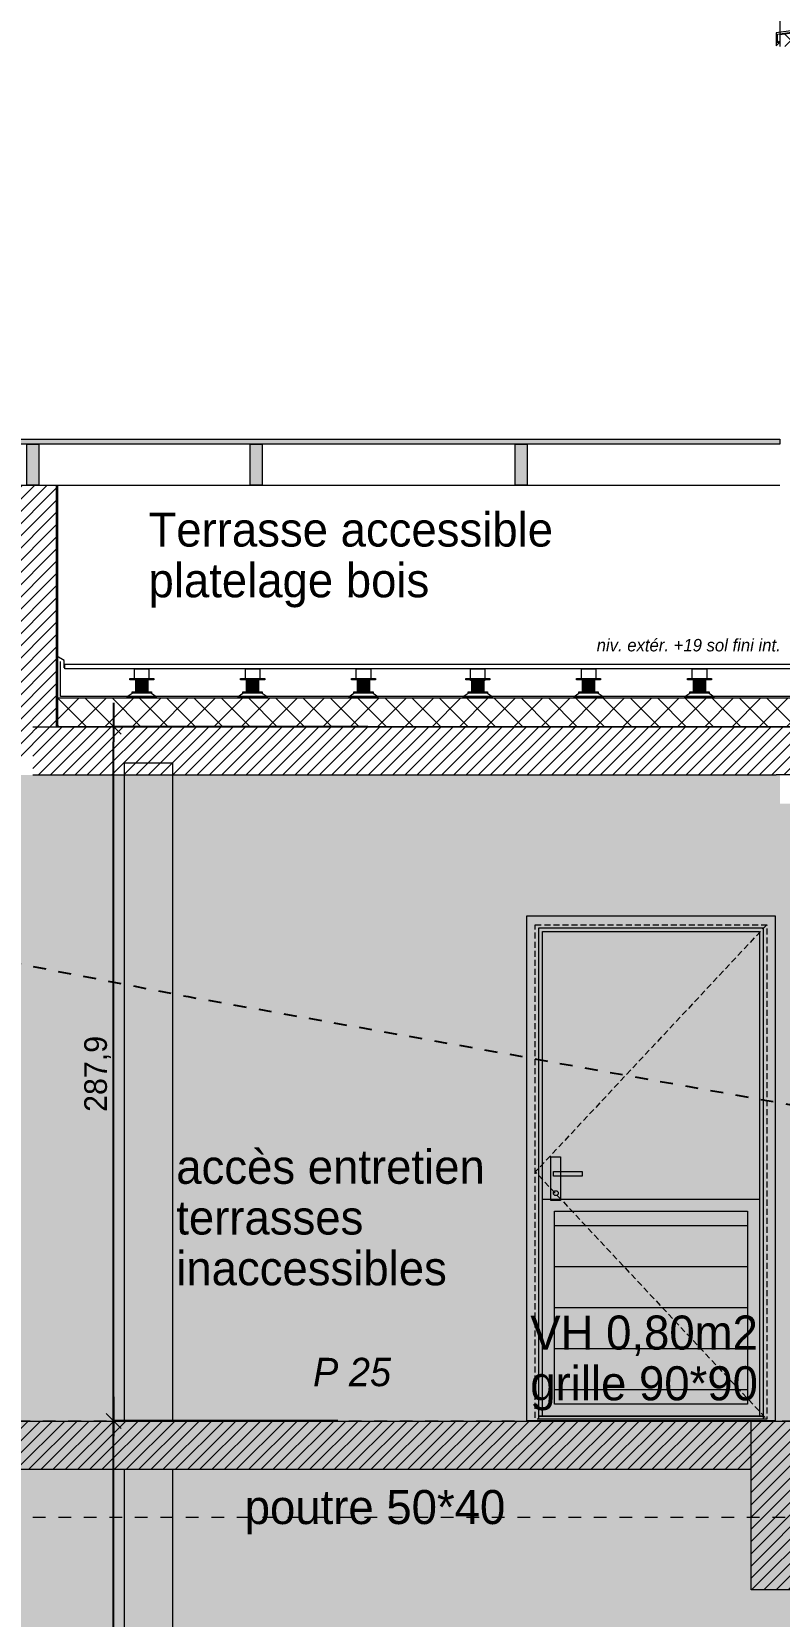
# Model space of a CAD drawing. Header units: centimetres. Extents: x -6341 to 23117, y -10090 to 8065.
# Drawn here: x 8108 to 8418, y -6361 to -5704 of the extents above; entities that cross this region are included whole.
import ezdxf

# ---------------------------------------------------------------- set-up
doc = ezdxf.new("R2010")
doc.units = ezdxf.units.CM
doc.header["$LTSCALE"] = 12.7
doc.header["$PDMODE"] = 1
doc.header["$PDSIZE"] = -2
for name, pattern in [('Style de ligne -14', [0.295276, 0.19685, -0.098425]), ('VW-01', [0.83312, 0.41656, -0.41656]), ('VW-02', [1.3887, 0.97214, -0.41656])]:
    doc.linetypes.add(name, pattern=pattern)
doc.layers.get('0').update_dxf_attribs({"lineweight": 5})
for name, color, linetype, lineweight in [('B BATI-murs', 7, 'Continuous', 35), ('B Général', 7, 'Continuous', 5), ('C ANNOTATIONS-cotation', 7, 'Continuous', 5), ('C ANNOTATIONS-prestations', 7, 'Continuous', 5), ('C ANNOTATIONS-texte', 7, 'Continuous', 5), ('Général', 7, 'Continuous', 5)]:
    doc.layers.add(name, color=color, linetype=linetype, lineweight=lineweight)
doc.styles.add('Arial', font='arial.ttf')
doc.styles.add('Eurostile', font='')
doc.styles.add('Eurostile (italic)', font='')
doc.styles.get('Eurostile').set_extended_font_data('Eurostile')
doc.styles.get('Eurostile (italic)').set_extended_font_data('Eurostile', italic=True)
doc.dimstyles.new('100é', dxfattribs={"dimtxt": 30.30306, "dimasz": 6.232178, "dimexe": 0, "dimexo": 25, "dimgap": 1, "dimtad": 1, "dimdec": 1, "dimtxsty": 'Arial', "dimblk": 'VW_SLASH', "dimblk1": 'VW_SLASH', "dimblk2": 'VW_SLASH', "dimcen": 0, "dimdle": 10, "dimse1": 1, "dimse2": 1, "dimazin": 0, "dimtfac": 1, "dimtdec": 1, "dimtix": 1, "dimtmove": 0, "dimatfit": 0, "dimldrblk": 'VW_FILLEDARROW', "dimfxl": 1, "dimfrac": 2, "dimtolj": 1, "dimarcsym": 0})
pattern_1 = [(45, (0, 0), (2.4253472, -2.6458333), [])]
pattern_2 = [(45, (0, 0), (-5.656854, 5.656854), []), (135, (0, 0), (5.656854, 5.656854), [])]

# ---------------------------------------------------------------- blocks, each defined once
blk = doc.blocks.new('F 220 All. fixe Coupe (2D)')
at = {"layer": 'B Général', "linetype": 'Continuous', "lineweight": 5, "true_color": 0x808080}
h = blk.add_hatch(dxfattribs=at)
h.set_pattern_fill('02_ISOLANT', color=8, style=0, pattern_type=2)
h.set_pattern_definition(pattern_2)
h.paths.add_polyline_path([(-116.7, 17), (-89.7, 17), (-89.7, 8), (-106.7, 8), (-106.7, 9), (-116.7, 9)])
at = {"layer": 'B Général', "linetype": 'Continuous', "lineweight": 0}
for points in [[(-89.7, 9), (-89.8, 9), (-89.8, 7.6), (-106.6, 7.6), (-106.6, 9.1), (-116.7, 9.1), (-116.7, 9), (-106.7, 9), (-106.7, 7.5), (-89.7, 7.5)], [(-66.85, -8.15), (-61.85, -9.49), (-66.85, -10.83)]]:
    blk.add_hatch(color=7, dxfattribs=at).paths.add_polyline_path(points)
at = {"layer": 'B Général', "linetype": 'Continuous', "lineweight": 5}
h = blk.add_hatch(dxfattribs=at)
h.set_pattern_fill('50_BETON', style=0, pattern_type=2)
h.set_pattern_definition(pattern_1)
h.paths.add_polyline_path([(-116.7, -7), (-106.7, -7), (-106.7, 9), (-116.7, 9)])
at = {"layer": 'B Général', "linetype": 'Continuous', "lineweight": 5, "true_color": 0x808080}
h = blk.add_hatch(dxfattribs=at)
h.set_pattern_fill('02_ISOLANT', color=8, style=0, pattern_type=2)
h.set_pattern_definition(pattern_2)
h.paths.add_polyline_path([(-116.7, -15), (-116.7, -7), (-110.7, -7), (-110.7, -15)])
at = {"layer": 'B Général', "linetype": 'Continuous', "lineweight": 0, "true_color": 0xeeeeee}
for points in [[(-90.4, -15.1), (28.33, -15.1), (28.33, -15.6), (-90.4, -15.6)], [(-90.4, -17.1), (28.33, -17.1), (28.33, -16.6), (-90.4, -16.6)], [(35.26, -13.43), (119.37, -13.43), (119.37, -13.93), (35.26, -13.93)], [(35.26, -15.43), (119.37, -15.43), (119.37, -14.93), (35.26, -14.93)]]:
    blk.add_hatch(color=7, dxfattribs=at).paths.add_polyline_path(points)
at = {"layer": 'Général', "linetype": 'Continuous', "lineweight": 5, "true_color": 0x808080}
h = blk.add_hatch(dxfattribs=at)
h.set_pattern_fill('02_ISOLANT', color=8, style=0, pattern_type=2)
h.set_pattern_definition(pattern_2)
h.paths.add_polyline_path([(140.27, 9), (134.3, 9), (135.41, 17), (140.27, 17)])
at = {"layer": 'Général', "linetype": 'Continuous', "lineweight": 5}
h = blk.add_hatch(dxfattribs=at)
h.set_pattern_fill('50_BETON', style=0, pattern_type=2)
h.set_pattern_definition(pattern_1)
h.paths.add_polyline_path([(140.27, -7), (130.27, -7), (130.26, -3), (132.86, -1.5), (134.3, 9), (140.27, 9)])
at = {"layer": 'Général', "linetype": 'Continuous', "lineweight": 5, "true_color": 0x808080}
h = blk.add_hatch(dxfattribs=at)
h.set_pattern_fill('02_ISOLANT', color=8, style=0, pattern_type=2)
h.set_pattern_definition(pattern_2)
h.paths.add_polyline_path([(140.27, -15), (130.27, -15), (130.27, -7), (140.27, -7)])
at = {"layer": 'B Général', "color": 7, "linetype": 'VW-02', "lineweight": 5}
for p, q in [((-99.45, -1.75), (-97.45, -1.75)), ((-98.45, -0.75), (-98.45, -2.75))]:
    blk.add_line(p, q, dxfattribs=at)
at = {"layer": 'B Général', "color": 7, "linetype": 'Continuous', "lineweight": 13}
blk.add_line((-110.7, -7), (-110.7, -17), dxfattribs=at)
at = {"layer": 'B Général', "color": 7, "linetype": 'Continuous', "lineweight": 5}
blk.add_line((-98.55, -9.49), (-61.85, -9.49), dxfattribs=at)
at = {"layer": 'B Général', "color": 7, "linetype": 'Continuous', "lineweight": 13, "flags": 128}
for points in [[(-116.7, 17), (-89.7, 17), (-89.7, 8), (-106.7, 8), (-106.7, 9), (-116.7, 9)], [(-116.7, -7), (-106.7, -7), (-106.7, 9), (-116.7, 9)]]:
    blk.add_lwpolyline(points, dxfattribs=at)
for points in [[(129.79, -2.89), (129.06, -7), (128.6, -7), (129.41, -2.44), (131.9, -1), (134.59, 18.5), (139.92, 18.5), (138.67, 17.31), (137.98, 17.35), (138.67, 18), (135.05, 18), (132.4, -1.27)], [(-116.7, -15), (-116.7, -7), (-110.7, -7), (-110.7, -15)], [(-110.7, -11), (-110.7, -7), (-106.7, -7), (-106.7, -11)], [(-116.7, -17), (-116.7, -15), (-110.7, -15), (-110.7, -17)]]:
    blk.add_lwpolyline(points, close=True, dxfattribs=at)
at = {"layer": 'B Général', "color": 7, "linetype": 'Continuous', "lineweight": 5, "flags": 128}
for points in [[(-89.7, 9), (-89.8, 9), (-89.8, 7.6), (-106.6, 7.6), (-106.6, 9.1), (-116.7, 9.1), (-116.7, 9), (-106.7, 9), (-106.7, 7.5), (-89.7, 7.5), (-89.7, 9)], [(-95.31, -12.6), (26.36, -12.6), (26.36, -19.6), (-95.31, -19.6)]]:
    blk.add_lwpolyline(points, close=True, dxfattribs=at)
at = {"layer": 'B Général', "color": 7, "linetype": 'Continuous', "lineweight": 25, "flags": 128}
blk.add_lwpolyline([(-106.7, -10), (-106.7, 7), (-89.7, 7), (-89.7, -10)], close=True, dxfattribs=at)
at = {"layer": 'B Général', "linetype": 'Continuous', "lineweight": 5, "flags": 128}
blk.add_lwpolyline([(-90.2, -17), (-110.7, -17), (-110.7, -11), (-90.2, -11)], close=True, dxfattribs=at)
at = {"layer": 'B Général', "lineweight": 5, "flags": 128}
for points in [[(-98.8, -11), (-91.87, -11), (-91.87, -17), (-98.8, -17)], [(-88.43, -15.1), (-88.43, -12.6), (-95.31, -12.6), (-95.31, -19.6), (-88.43, -19.6), (-88.43, -17.1), (-90.4, -17.1), (-90.4, -15.1)], [(26.36, -15.1), (26.36, -12.6), (33.24, -12.6), (33.24, -19.6), (26.36, -19.6), (26.36, -17.1), (28.33, -17.1), (28.33, -15.1)], [(37.24, -13.43), (37.24, -12), (30.36, -12), (30.36, -17), (37.24, -17), (37.24, -15.43), (35.26, -15.43), (35.26, -13.43)], [(117.39, -13.43), (117.39, -12), (124.27, -12), (124.27, -17), (117.39, -17), (117.39, -15.43), (119.37, -15.43), (119.37, -13.43)], [(124.27, -17), (130.27, -17), (130.27, -7), (127.86, -7), (126.27, -11), (124.27, -12)], [(-90.4, -15.1), (28.33, -15.1), (28.33, -15.6), (-90.4, -15.6)], [(-90.4, -17.1), (28.33, -17.1), (28.33, -16.6), (-90.4, -16.6)], [(35.26, -13.43), (119.37, -13.43), (119.37, -13.93), (35.26, -13.93)], [(35.26, -15.43), (119.37, -15.43), (119.37, -14.93), (35.26, -14.93)]]:
    blk.add_lwpolyline(points, close=True, dxfattribs=at)
at = {"layer": 'B Général', "color": 7, "linetype": 'VW-01', "lineweight": 5, "flags": 128}
blk.add_lwpolyline([(-66.85, -8.15), (-61.85, -9.49), (-66.85, -10.83)], close=True, dxfattribs=at)
at = {"layer": 'B Général', "linetype": 'Continuous', "lineweight": 5}
blk.add_open_spline([(-105.23, -5.59), (-104.2, -7.39), (-100.62, -9.48), (-96.47, -9.5), (-92.87, -7.45), (-90.78, -3.87), (-90.76, 0.28), (-92.81, 3.88), (-96.39, 5.98), (-100.54, 6), (-104.14, 3.94), (-106.23, 0.36), (-106.26, -3.79), (-105.23, -5.59)], degree=2, dxfattribs=at)
at = {"layer": 'Général', "color": 7, "linetype": 'Continuous', "lineweight": 5}
for p, q in [((-89.7, 17), (135.41, 17)), ((37.24, -12), (117.39, -12)), ((117.39, -17), (37.24, -17)), ((137.4, -15), (130.27, -15)), ((140.27, -17), (130.27, -17))]:
    blk.add_line(p, q, dxfattribs=at)
at = {"layer": 'Général', "color": 7, "linetype": 'Continuous', "lineweight": 5, "flags": 128}
for points in [[(140.27, 9), (134.3, 9), (135.41, 17), (140.27, 17)], [(140.27, -7), (130.27, -7), (130.26, -3), (132.86, -1.5), (134.3, 9), (140.27, 9)], [(140.27, -15), (130.27, -15), (130.27, -7), (140.27, -7)]]:
    blk.add_lwpolyline(points, dxfattribs=at)
blk = doc.blocks.new('PP 93.204_PF 1_2h_Elevation')
at = {"layer": 'B Général', "color": 7, "linetype": 'Continuous', "lineweight": 13, "flags": 128}
for points in [[(-51.5, 104.75), (51.5, 104.75), (51.5, -104.75), (-51.5, -104.75)], [(-45, 98.25), (45, 98.25), (45, -102.75), (-45, -102.75)]]:
    blk.add_lwpolyline(points, close=True, dxfattribs=at)
at = {"layer": 'B Général', "linetype": 'Style de ligne -14', "lineweight": 5, "flags": 128}
blk.add_lwpolyline([(-48, 101.05), (48, 101.05), (48, -103.95), (-48, -103.95)], close=True, dxfattribs=at)
blk.add_lwpolyline([(48, 101.05), (-48, -1.45), (48, -103.95)], dxfattribs=at)
at = {"layer": 'B Général', "color": 7, "linetype": 'Continuous', "lineweight": 5, "flags": 128}
for points in [[(-46.5, 99.75), (46.5, 99.75), (46.5, -102.75), (-46.5, -102.75)], [(-46.5, -102.75), (46.5, -102.75), (46.5, -103.95), (-46.5, -103.95)]]:
    blk.add_lwpolyline(points, close=True, dxfattribs=at)
at = {"layer": 'B Général', "flags": 128}
for points in [[(-41.5, 4.75), (-37.5, 4.75), (-37.5, -13.25), (-41.5, -13.25)], [(-40.5, -1.25), (-28.5, -1.25), (-28.5, -3.25), (-40.5, -3.25)]]:
    blk.add_lwpolyline(points, close=True, dxfattribs=at)
at = {"layer": 'B Général'}
blk.add_circle((-39.5, -10.25), 1, dxfattribs=at)
blk = doc.blocks.new('Groupe-264-1')
at = {"layer": 'B Général', "linetype": 'Continuous', "lineweight": 5, "true_color": 0x444444}
h = blk.add_hatch(dxfattribs=at)
h.set_pattern_fill('BARDAGE BOIS-2', color=250, angle=90, style=0, pattern_type=2)
h.set_pattern_definition([(180, (8364.984, -6233.368), (1e-15, 17), [])])
h.paths.add_polyline_path([(8324.98, -6193.37), (8404.98, -6193.37), (8404.98, -6273.37), (8324.98, -6273.37)])
at = {"layer": 'B Général', "color": 7, "linetype": 'Continuous', "lineweight": 5, "flags": 128}
for points in [[(8319.98, -6188.37), (8409.98, -6188.37), (8409.98, -6278.37), (8319.98, -6278.37)], [(8324.98, -6193.37), (8404.98, -6193.37), (8404.98, -6273.37), (8324.98, -6273.37)]]:
    blk.add_lwpolyline(points, close=True, dxfattribs=at)
at = {"layer": 'B Général', "color": 7}
blk.add_blockref('PP 93.204_PF 1_2h_Elevation', (8364.98, -6175.62), dxfattribs=at)
at = {"layer": 'C ANNOTATIONS-texte', "color": 7, "insert": (8224.77, -6254.17), "char_height": 11.765, "attachment_point": 1, "line_spacing_factor": 0.894142, "style": 'Eurostile (italic)'}
blk.add_mtext('P 25', dxfattribs=at)
blk = doc.blocks.new('Groupe-528-1')
at = {"layer": 'B BATI-murs', "linetype": 'Continuous', "lineweight": 0}
for points in [[(8288.09, -5972.44), (8298.09, -5972.44), (8298.09, -5972.94), (8288.09, -5972.94)], [(8290.59, -5972.94), (8295.59, -5972.94), (8295.59, -5977.94), (8290.59, -5977.94)], [(8287.09, -5979.94), (8299.09, -5979.94), (8299.09, -5980.44), (8287.09, -5980.44)], [(8289.09, -5977.94), (8297.09, -5977.94), (8297.09, -5978.44), (8289.09, -5978.44)]]:
    blk.add_hatch(color=7, dxfattribs=at).paths.add_polyline_path(points)
at = {"layer": 'B BATI-murs', "color": 7, "linetype": 'Continuous', "lineweight": 13}
for p, q in [((8287.09, -5979.94), (8289.09, -5978.44)), ((8297.09, -5978.44), (8299.09, -5979.94))]:
    blk.add_line(p, q, dxfattribs=at)
at = {"layer": 'B BATI-murs', "color": 7, "linetype": 'Continuous', "lineweight": 13, "flags": 128}
for points in [[(8288.09, -5972.44), (8298.09, -5972.44), (8298.09, -5972.94), (8288.09, -5972.94)], [(8290.59, -5972.94), (8295.59, -5972.94), (8295.59, -5977.94), (8290.59, -5977.94)], [(8287.09, -5979.94), (8299.09, -5979.94), (8299.09, -5980.44), (8287.09, -5980.44)], [(8289.09, -5977.94), (8297.09, -5977.94), (8297.09, -5978.44), (8289.09, -5978.44)]]:
    blk.add_lwpolyline(points, close=True, dxfattribs=at)
blk = doc.blocks.new('Groupe-530-1')
at = {"layer": 'B BATI-murs', "linetype": 'Continuous', "lineweight": 0}
for points in [[(8380.09, -5972.44), (8390.09, -5972.44), (8390.09, -5972.94), (8380.09, -5972.94)], [(8382.59, -5972.94), (8387.59, -5972.94), (8387.59, -5977.94), (8382.59, -5977.94)], [(8379.09, -5979.94), (8391.09, -5979.94), (8391.09, -5980.44), (8379.09, -5980.44)], [(8381.09, -5977.94), (8389.09, -5977.94), (8389.09, -5978.44), (8381.09, -5978.44)]]:
    blk.add_hatch(color=7, dxfattribs=at).paths.add_polyline_path(points)
at = {"layer": 'B BATI-murs', "color": 7, "linetype": 'Continuous', "lineweight": 13}
for p, q in [((8379.09, -5979.94), (8381.09, -5978.44)), ((8389.09, -5978.44), (8391.09, -5979.94))]:
    blk.add_line(p, q, dxfattribs=at)
at = {"layer": 'B BATI-murs', "color": 7, "linetype": 'Continuous', "lineweight": 13, "flags": 128}
for points in [[(8380.09, -5972.44), (8390.09, -5972.44), (8390.09, -5972.94), (8380.09, -5972.94)], [(8382.59, -5972.94), (8387.59, -5972.94), (8387.59, -5977.94), (8382.59, -5977.94)], [(8379.09, -5979.94), (8391.09, -5979.94), (8391.09, -5980.44), (8379.09, -5980.44)], [(8381.09, -5977.94), (8389.09, -5977.94), (8389.09, -5978.44), (8381.09, -5978.44)]]:
    blk.add_lwpolyline(points, close=True, dxfattribs=at)
blk = doc.blocks.new('Groupe-531-1')
at = {"layer": 'B BATI-murs', "linetype": 'Continuous', "lineweight": 0}
for points in [[(8334.09, -5972.44), (8344.09, -5972.44), (8344.09, -5972.94), (8334.09, -5972.94)], [(8336.59, -5972.94), (8341.59, -5972.94), (8341.59, -5977.94), (8336.59, -5977.94)], [(8333.09, -5979.94), (8345.09, -5979.94), (8345.09, -5980.44), (8333.09, -5980.44)], [(8335.09, -5977.94), (8343.09, -5977.94), (8343.09, -5978.44), (8335.09, -5978.44)]]:
    blk.add_hatch(color=7, dxfattribs=at).paths.add_polyline_path(points)
at = {"layer": 'B BATI-murs', "color": 7, "linetype": 'Continuous', "lineweight": 13}
for p, q in [((8333.09, -5979.94), (8335.09, -5978.44)), ((8343.09, -5978.44), (8345.09, -5979.94))]:
    blk.add_line(p, q, dxfattribs=at)
at = {"layer": 'B BATI-murs', "color": 7, "linetype": 'Continuous', "lineweight": 13, "flags": 128}
for points in [[(8334.09, -5972.44), (8344.09, -5972.44), (8344.09, -5972.94), (8334.09, -5972.94)], [(8336.59, -5972.94), (8341.59, -5972.94), (8341.59, -5977.94), (8336.59, -5977.94)], [(8333.09, -5979.94), (8345.09, -5979.94), (8345.09, -5980.44), (8333.09, -5980.44)], [(8335.09, -5977.94), (8343.09, -5977.94), (8343.09, -5978.44), (8335.09, -5978.44)]]:
    blk.add_lwpolyline(points, close=True, dxfattribs=at)
blk = doc.blocks.new('Groupe-532-1')
at = {"layer": 'B BATI-murs', "linetype": 'Continuous', "lineweight": 0}
for points in [[(8240.69, -5972.44), (8250.69, -5972.44), (8250.69, -5972.94), (8240.69, -5972.94)], [(8243.19, -5972.94), (8248.19, -5972.94), (8248.19, -5977.94), (8243.19, -5977.94)], [(8239.69, -5979.94), (8251.69, -5979.94), (8251.69, -5980.44), (8239.69, -5980.44)], [(8241.69, -5977.94), (8249.69, -5977.94), (8249.69, -5978.44), (8241.69, -5978.44)]]:
    blk.add_hatch(color=7, dxfattribs=at).paths.add_polyline_path(points)
at = {"layer": 'B BATI-murs', "color": 7, "linetype": 'Continuous', "lineweight": 13}
for p, q in [((8239.69, -5979.94), (8241.69, -5978.44)), ((8249.69, -5978.44), (8251.69, -5979.94))]:
    blk.add_line(p, q, dxfattribs=at)
at = {"layer": 'B BATI-murs', "color": 7, "linetype": 'Continuous', "lineweight": 13, "flags": 128}
for points in [[(8240.69, -5972.44), (8250.69, -5972.44), (8250.69, -5972.94), (8240.69, -5972.94)], [(8243.19, -5972.94), (8248.19, -5972.94), (8248.19, -5977.94), (8243.19, -5977.94)], [(8239.69, -5979.94), (8251.69, -5979.94), (8251.69, -5980.44), (8239.69, -5980.44)], [(8241.69, -5977.94), (8249.69, -5977.94), (8249.69, -5978.44), (8241.69, -5978.44)]]:
    blk.add_lwpolyline(points, close=True, dxfattribs=at)
blk = doc.blocks.new('Groupe-533-1')
at = {"layer": 'B BATI-murs', "linetype": 'Continuous', "lineweight": 0}
for points in [[(8194.69, -5972.44), (8204.69, -5972.44), (8204.69, -5972.94), (8194.69, -5972.94)], [(8197.19, -5972.94), (8202.19, -5972.94), (8202.19, -5977.94), (8197.19, -5977.94)], [(8193.69, -5979.94), (8205.69, -5979.94), (8205.69, -5980.44), (8193.69, -5980.44)], [(8195.69, -5977.94), (8203.69, -5977.94), (8203.69, -5978.44), (8195.69, -5978.44)]]:
    blk.add_hatch(color=7, dxfattribs=at).paths.add_polyline_path(points)
at = {"layer": 'B BATI-murs', "color": 7, "linetype": 'Continuous', "lineweight": 13}
for p, q in [((8193.69, -5979.94), (8195.69, -5978.44)), ((8203.69, -5978.44), (8205.69, -5979.94))]:
    blk.add_line(p, q, dxfattribs=at)
at = {"layer": 'B BATI-murs', "color": 7, "linetype": 'Continuous', "lineweight": 13, "flags": 128}
for points in [[(8194.69, -5972.44), (8204.69, -5972.44), (8204.69, -5972.94), (8194.69, -5972.94)], [(8197.19, -5972.94), (8202.19, -5972.94), (8202.19, -5977.94), (8197.19, -5977.94)], [(8193.69, -5979.94), (8205.69, -5979.94), (8205.69, -5980.44), (8193.69, -5980.44)], [(8195.69, -5977.94), (8203.69, -5977.94), (8203.69, -5978.44), (8195.69, -5978.44)]]:
    blk.add_lwpolyline(points, close=True, dxfattribs=at)
blk = doc.blocks.new('Groupe-534-1')
at = {"layer": 'B BATI-murs', "linetype": 'Continuous', "lineweight": 0}
for points in [[(8148.69, -5972.44), (8158.69, -5972.44), (8158.69, -5972.94), (8148.69, -5972.94)], [(8151.19, -5972.94), (8156.19, -5972.94), (8156.19, -5977.94), (8151.19, -5977.94)], [(8147.69, -5979.94), (8159.69, -5979.94), (8159.69, -5980.44), (8147.69, -5980.44)], [(8149.69, -5977.94), (8157.69, -5977.94), (8157.69, -5978.44), (8149.69, -5978.44)]]:
    blk.add_hatch(color=7, dxfattribs=at).paths.add_polyline_path(points)
at = {"layer": 'B BATI-murs', "color": 7, "linetype": 'Continuous', "lineweight": 13}
for p, q in [((8147.69, -5979.94), (8149.69, -5978.44)), ((8157.69, -5978.44), (8159.69, -5979.94))]:
    blk.add_line(p, q, dxfattribs=at)
at = {"layer": 'B BATI-murs', "color": 7, "linetype": 'Continuous', "lineweight": 13, "flags": 128}
for points in [[(8148.69, -5972.44), (8158.69, -5972.44), (8158.69, -5972.94), (8148.69, -5972.94)], [(8151.19, -5972.94), (8156.19, -5972.94), (8156.19, -5977.94), (8151.19, -5977.94)], [(8147.69, -5979.94), (8159.69, -5979.94), (8159.69, -5980.44), (8147.69, -5980.44)], [(8149.69, -5977.94), (8157.69, -5977.94), (8157.69, -5978.44), (8149.69, -5978.44)]]:
    blk.add_lwpolyline(points, close=True, dxfattribs=at)
blk = doc.blocks.new('Groupe-535-1')
at = {"layer": 'B Général', "linetype": 'Continuous', "lineweight": 5, "true_color": 0x808080}
h = blk.add_hatch(dxfattribs=at)
h.set_pattern_fill('02_ISOLANT', color=8, style=0, pattern_type=2)
h.set_pattern_definition(pattern_2)
h.paths.add_polyline_path([(8118.49, -5980.44), (8437, -5980.44), (8437, -5992.44), (8118.49, -5992.44)])
at = {"layer": 'B Général', "lineweight": 13, "flags": 128}
blk.add_lwpolyline([(8121.48, -5968.02), (8121.48, -5965.02), (8118.48, -5963.12), (8118.49, -5960.02)], dxfattribs=at)
at = {"layer": 'B Général', "color": 150, "lineweight": 18, "true_color": 0x007fff, "flags": 128}
blk.add_lwpolyline([(8441.57, -5965.4), (8437.6, -5979.94), (8119.99, -5979.94), (8119.99, -5965.44)], dxfattribs=at)
at = {"layer": 'B Général', "color": 7, "linetype": 'Continuous', "lineweight": 5, "flags": 128}
blk.add_lwpolyline([(8118.49, -5980.44), (8437, -5980.44), (8437, -5992.44), (8118.49, -5992.44)], close=True, dxfattribs=at)
at = {"layer": 'Général', "color": 7, "linetype": 'Continuous', "lineweight": 5, "flags": 128}
for points in [[(8121.84, -5966.44), (8440.51, -5966.44), (8440.51, -5968.44), (8121.84, -5968.44)], [(8150.69, -5968.44), (8156.69, -5968.44), (8156.69, -5972.7), (8150.69, -5972.7)], [(8196.69, -5968.44), (8202.69, -5968.44), (8202.69, -5972.7), (8196.69, -5972.7)], [(8242.69, -5968.44), (8248.69, -5968.44), (8248.69, -5972.7), (8242.69, -5972.7)], [(8290.09, -5968.44), (8296.09, -5968.44), (8296.09, -5973.27), (8290.09, -5973.27)], [(8336.09, -5968.44), (8342.09, -5968.44), (8342.09, -5972.7), (8336.09, -5972.7)], [(8382.09, -5968.44), (8388.09, -5968.44), (8388.09, -5972.7), (8382.09, -5972.7)]]:
    blk.add_lwpolyline(points, close=True, dxfattribs=at)
at = {"layer": 'Général', "color": 7}
for name in ['Groupe-534-1', 'Groupe-533-1', 'Groupe-532-1', 'Groupe-528-1', 'Groupe-531-1', 'Groupe-530-1']:
    blk.add_blockref(name, (0, 0), dxfattribs=at)
at = {"layer": 'C ANNOTATIONS-prestations', "color": 7, "insert": (8342.45, -5956.01), "char_height": 5.1766, "attachment_point": 1, "line_spacing_factor": 0.894142, "style": 'Eurostile (italic)'}
blk.add_mtext('niv. extér. +19 sol fini int.', dxfattribs=at)
blk = doc.blocks.new('Groupe-539-1')
at = {"layer": 'B Général', "linetype": 'Continuous', "lineweight": 0, "true_color": 0x808080}
blk.add_hatch(color=8, dxfattribs=at).paths.add_polyline_path([(7758.48, -5873.21), (8418.49, -5873.21), (8418.49, -5875.21), (7758.48, -5875.21)])
at = {"layer": 'B Général', "linetype": 'Continuous', "lineweight": 0, "true_color": 0xaaaaaa}
for points in [[(7758.65, -5875.21), (7763.65, -5875.21), (7763.65, -5892.21), (7758.65, -5892.21)], [(7868.64, -5875.21), (7873.64, -5875.21), (7873.64, -5892.21), (7868.64, -5892.21)], [(7978.63, -5875.21), (7983.63, -5875.21), (7983.63, -5892.21), (7978.63, -5892.21)], [(8105.98, -5875.21), (8110.98, -5875.21), (8110.98, -5892.21), (8105.98, -5892.21)], [(8198.62, -5875.21), (8203.62, -5875.21), (8203.62, -5892.21), (8198.62, -5892.21)], [(8308.61, -5875.21), (8313.61, -5875.21), (8313.61, -5892.21), (8308.61, -5892.21)]]:
    blk.add_hatch(color=253, dxfattribs=at).paths.add_polyline_path(points)
at = {"layer": 'B Général', "color": 7, "linetype": 'Continuous', "lineweight": 5, "flags": 128}
for points in [[(7758.48, -5873.21), (8418.49, -5873.21), (8418.49, -5875.21), (7758.48, -5875.21)], [(7758.65, -5875.21), (7763.65, -5875.21), (7763.65, -5892.21), (7758.65, -5892.21)], [(7868.64, -5875.21), (7873.64, -5875.21), (7873.64, -5892.21), (7868.64, -5892.21)], [(7978.63, -5875.21), (7983.63, -5875.21), (7983.63, -5892.21), (7978.63, -5892.21)], [(8105.98, -5875.21), (8110.98, -5875.21), (8110.98, -5892.21), (8105.98, -5892.21)], [(8198.62, -5875.21), (8203.62, -5875.21), (8203.62, -5892.21), (8198.62, -5892.21)], [(8308.61, -5875.21), (8313.61, -5875.21), (8313.61, -5892.21), (8308.61, -5892.21)]]:
    blk.add_lwpolyline(points, close=True, dxfattribs=at)
blk = doc.blocks.new('VW_SLASH')
at = {"color": 0, "linetype": 'ByBlock', "lineweight": -2}
blk.add_line((1.6, 0), (-1, 0), dxfattribs=at)
at = {"color": 0, "linetype": 'VW-01', "lineweight": 20, "flags": 128}
blk.add_lwpolyline([(0.5, 0.5), (-0.5, -0.5)], dxfattribs=at)
blk = doc.blocks.new('*D1224')
at = {"layer": 'C ANNOTATIONS-cotation', "color": 0, "linetype": 'Continuous', "lineweight": -2, "transparency": 16777216}
for p, q in [((8247.48, -5992.44), (8142, -5992.44)), ((8142, -6274.14), (8142, -5998.67)), ((8235, -6280.37), (8142, -6280.37))]:
    blk.add_line(p, q, dxfattribs=at)
at = {"layer": 'Defpoints', "color": 0, "transparency": 16777216}
for p in [(8142, -5992.44), (8272.48, -5992.44), (8260, -6280.37)]:
    blk.add_point(p, dxfattribs=at)
at = {"layer": 'C ANNOTATIONS-cotation', "color": 0, "lineweight": -2, "transparency": 16777216, "xscale": 6.232177734375, "yscale": 6.232177734375, "zscale": 6.232177734375}
for p, rotation in [((8142, -5992.44), 90), ((8142, -6280.37), 270)]:
    blk.add_blockref('VW_SLASH', p, dxfattribs=dict(at, rotation=rotation))
at = {"layer": 'C ANNOTATIONS-cotation', "color": 0, "lineweight": 5, "transparency": 16777216, "insert": (8135.4, -6136.41), "char_height": 9.412, "attachment_point": 5, "rotation": 90, "style": 'Eurostile'}
blk.add_mtext('\\A1;287,9', dxfattribs=at)
blk = doc.blocks.new('VW_FILLEDARROW')
at = {"linetype": 'Continuous', "lineweight": 0}
blk.add_hatch(color=0, dxfattribs=at).paths.add_polyline_path([(-1.6, 0.43), (0, 0), (-1.6, -0.43)])
at = {"color": 0, "linetype": 'VW-01', "lineweight": 5, "flags": 128}
blk.add_lwpolyline([(-1.6, 0.43), (0, 0), (-1.6, -0.43)], close=True, dxfattribs=at)
blk = doc.blocks.new('*D1225')
at = {"layer": 'C ANNOTATIONS-cotation', "color": 0, "linetype": 'Continuous', "lineweight": -2, "transparency": 16777216}
for p, q in [((8235, -6280.37), (8142, -6280.37)), ((8142, -6581.14), (8142, -6286.6)), ((8187, -6587.37), (8142, -6587.37))]:
    blk.add_line(p, q, dxfattribs=at)
at = {"layer": 'Defpoints', "color": 0, "transparency": 16777216}
for p in [(8142, -6280.37), (8260, -6280.37), (8212, -6587.37)]:
    blk.add_point(p, dxfattribs=at)
at = {"layer": 'C ANNOTATIONS-cotation', "color": 0, "lineweight": -2, "transparency": 16777216, "xscale": 6.232177734375, "yscale": 6.232177734375, "zscale": 6.232177734375}
for p, rotation in [((8142, -6280.37), 90), ((8142, -6587.37), 270)]:
    blk.add_blockref('VW_SLASH', p, dxfattribs=dict(at, rotation=rotation))
at = {"layer": 'C ANNOTATIONS-cotation', "color": 0, "lineweight": 5, "transparency": 16777216, "insert": (8136.29, -6433.87), "char_height": 9.412, "attachment_point": 5, "rotation": 90, "style": 'Eurostile'}
blk.add_mtext('\\A1;307', dxfattribs=at)

msp = doc.modelspace()

# ---------------------------------------------------------------- hatches: boundary and pattern name
at = {"layer": 'B Général', "linetype": 'Continuous', "lineweight": 0, "true_color": 0xbbbbbb}
msp.add_hatch(color=9, dxfattribs=at).paths.add_polyline_path([(8418.48, -6024.37), (8418.48, -6012.44), (7604.48, -6012.44), (7604.48, -5727.37), (5020.97, -5727.37), (5020.97, -6587.37), (7066.16, -6587.37), (7066.81, -6887.37), (11940.45, -6887.37), (11940.45, -6578.37), (11450.34, -6578.37), (11450.34, -6610.37), (11432.34, -6610.37), (11432.34, -6319.37), (9040.48, -6319.37), (9040.48, -6024.37)])
at = {"layer": 'B Général', "linetype": 'Continuous', "lineweight": 5}
h = msp.add_hatch(dxfattribs=at)
h.set_pattern_fill('50_BETON', style=0, pattern_type=2)
h.set_pattern_definition(pattern_1)
h.paths.add_polyline_path([(8098.48, -6012.44), (8118.48, -5992.44), (8118.48, -5892.21), (8098.48, -5892.21)])
h = msp.add_hatch(dxfattribs=at)
h.set_pattern_fill('50_BETON', style=0, pattern_type=2)
h.set_pattern_definition(pattern_1)
h.paths.add_polyline_path([(8424.98, -6012.44), (8424.98, -5992.44), (8108.48, -5992.44), (8108.48, -6012.44)])
h = msp.add_hatch(dxfattribs=at)
h.set_pattern_fill('50_BETON', style=0, pattern_type=2)
h.set_pattern_definition(pattern_1)
h.paths.add_polyline_path([(5020.96, -6280.36), (5020.96, -6300.36), (8406.48, -6300.38), (8406.48, -6280.38)])
h = msp.add_hatch(dxfattribs=at)
h.set_pattern_fill('50_BETON', style=0, pattern_type=2)
h.set_pattern_definition(pattern_1)
h.paths.add_polyline_path([(8406.48, -6280.38), (8466.48, -6280.38), (8466.48, -6350.38), (8406.48, -6350.38)])

# ---------------------------------------------------------------- linework, layer by layer
at = {"layer": 'B Général', "color": 7, "linetype": 'Continuous', "lineweight": 5}
for p, q in [((7758.65, -5892.21), (8418.49, -5892.21)), ((8098.48, -5892.21), (8118.48, -5892.21)), ((8118.48, -5892.21), (8118.48, -5992.44)), ((8108.48, -5992.44), (8416.98, -5992.44)), ((8108.48, -6012.44), (8416.98, -6012.44)), ((5020.96, -6280.36), (8406.48, -6280.38)), ((5020.96, -6300.36), (8406.48, -6300.38))]:
    msp.add_line(p, q, dxfattribs=at)
at = {"layer": 'B Général', "color": 7, "linetype": 'Continuous', "lineweight": 35}
msp.add_line((8118.48, -5892.21), (8118.48, -5992.44), dxfattribs=at)
at = {"layer": 'B Général', "color": 7, "linetype": 'Continuous', "lineweight": 18}
for p, q in [((8108.48, -5992.44), (8416.98, -5992.44)), ((8416.98, -5992.44), (8424.98, -5992.44)), ((8108.48, -6012.44), (8416.98, -6012.44)), ((8424.98, -6012.44), (8416.98, -6012.44)), ((5020.96, -6280.36), (8406.48, -6280.38)), ((5020.96, -6300.36), (8406.48, -6300.38))]:
    msp.add_line(p, q, dxfattribs=at)
at = {"layer": 'B Général', "color": 1, "linetype": 'VW-01', "lineweight": 25, "true_color": 0xff0000, "flags": 128}
msp.add_lwpolyline([(6225.89, -5704.95), (7143.26, -5923.37), (7434.56, -5943.37), (7658.97, -6004.37), (8172.95, -6104.37), (9209.97, -6290.37), (9835.06, -6392.36), (10241.01, -6530.36), (10652.16, -6536.36), (11097.97, -6596.36), (11972.45, -6712.67)], dxfattribs=at)
at = {"layer": 'B Général', "color": 7, "linetype": 'Continuous', "lineweight": 5, "flags": 128}
for points in [[(8146.48, -6007.37), (8166.48, -6007.37), (8166.48, -6280.37), (8146.48, -6280.37)], [(8406.48, -6280.38), (8466.48, -6280.38), (8466.48, -6350.38), (8406.48, -6350.38)], [(8146.48, -6300.38), (8166.48, -6300.38), (8166.48, -6587.37), (8146.48, -6587.37)]]:
    msp.add_lwpolyline(points, close=True, dxfattribs=at)
at = {"layer": 'B Général', "color": 7, "linetype": 'VW-01', "lineweight": 5, "flags": 128}
msp.add_lwpolyline([(5202.96, -6280.37), (8426.5, -6280.37), (8426.5, -6320.37), (5202.96, -6320.37)], close=True, dxfattribs=at)

# ---------------------------------------------------------------- block references
at = {"layer": 'B Général', "color": 7, "xscale": -1, "rotation": 90}
msp.add_blockref('F 220 All. fixe Coupe (2D)', (8435.48, -5570.07), dxfattribs=at)
at = {"layer": 'B Général', "color": 7}
for name in ['Groupe-539-1', 'Groupe-535-1', 'Groupe-264-1']:
    msp.add_blockref(name, (0, 0), dxfattribs=at)

# ---------------------------------------------------------------- texts
at = {"layer": 'B Général', "color": 7, "insert": (8196.4, -6309), "char_height": 14.118, "attachment_point": 1, "line_spacing_factor": 0.894142, "style": 'Eurostile'}
msp.add_mtext('poutre 50*40', dxfattribs=at)
at = {"layer": 'C ANNOTATIONS-texte', "insert": (8156.48, -5903.58), "char_height": 14.118, "width": 236.7008, "attachment_point": 1, "line_spacing_factor": 0.894142, "style": 'Eurostile'}
msp.add_mtext('Terrasse accessible platelage bois', dxfattribs=at)
at = {"layer": 'C ANNOTATIONS-texte', "color": 7, "insert": (8168, -6167.88), "char_height": 14.118, "width": 143.5158, "attachment_point": 1, "line_spacing_factor": 0.894142, "style": 'Eurostile'}
msp.add_mtext('accès entretien \\Pterrasses inaccessibles', dxfattribs=at)
at = {"layer": 'C ANNOTATIONS-texte', "color": 7, "insert": (8314.89, -6236.63), "char_height": 14.118, "attachment_point": 1, "line_spacing_factor": 0.894142, "style": 'Eurostile'}
msp.add_mtext('VH 0,80m2\\Pgrille 90*90', dxfattribs=at)

# ---------------------------------------------------------------- dimensions: what is measured, and where the dimension line sits
at = {"layer": 'C ANNOTATIONS-cotation', "color": 7, "linetype": 'Continuous', "lineweight": 5}
for base, p1, p2, picture, middle in [((8142, -5992.44), (8260, -6280.37), (8272.48, -5992.44), '*D1224', (8135.4, -6136.41)), ((8142, -6280.37), (8212, -6587.37), (8260, -6280.37), '*D1225', (8136.29, -6433.87))]:
    dim = msp.add_linear_dim(base=base, p1=p1, p2=p2, angle=270, dimstyle='100é', override={"dimtxt": 9.412001, "dimpost": '<>', "dimtxsty": 'Eurostile', "dimse1": 0, "dimse2": 0, "dimtmove": 2}, dxfattribs=at)
    dim.commit()
    dim.dimension.update_dxf_attribs({"geometry": picture, "text_midpoint": middle})

doc.saveas('drawing.dxf')
